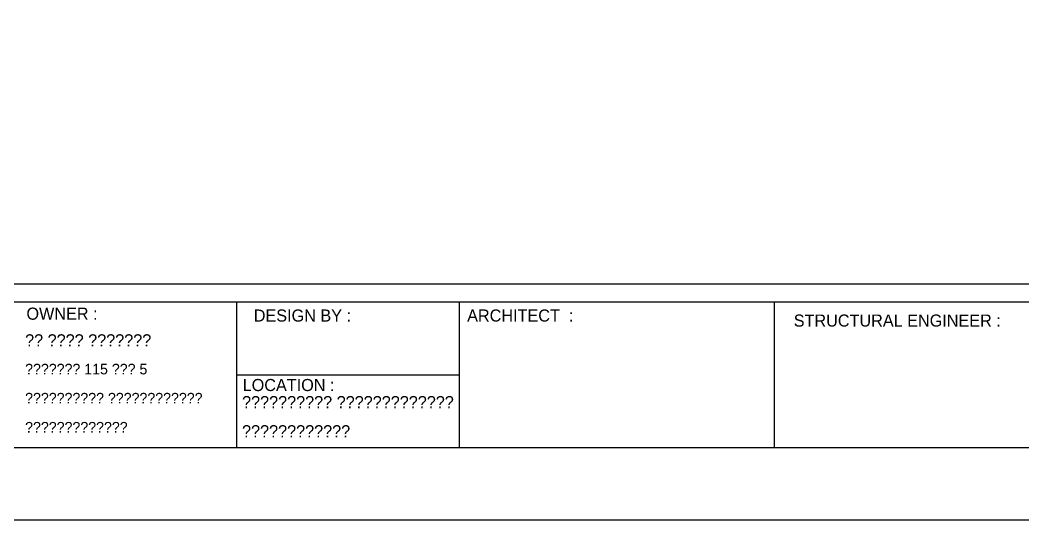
# Model space of a CAD drawing. Header units: inches. Extents: x -1366 to 1200, y -585 to 2545.
# Drawn here: x 720.03 to 733.08, y 2013.61 to 2020.12 of the extents above; entities that cross this region are included whole.
import ezdxf

# ---------------------------------------------------------------- set-up
doc = ezdxf.new("R2010")
doc.units = ezdxf.units.IN
doc.header["$MEASUREMENT"] = 0
doc.layers.add('Bodr A3', color=13, linetype='CONTINUOUS', plot=False)
doc.layers.add('HEAD', color=7, linetype='CONTINUOUS')
doc.styles.add('style1', font='THSarabunPSK.ttf', dxfattribs={"height": 0.125})
doc.styles.add('style2', font='THSarabunPSK.ttf')

msp = doc.modelspace()

# ---------------------------------------------------------------- linework, layer by layer
at = {"layer": 'Bodr A3'}
msp.add_lwpolyline([(712.6165, 2013.6098), (754.6165, 2013.6098), (754.6165, 2043.3098), (712.6165, 2043.3098)], close=True, dxfattribs=at)
at = {"layer": 'HEAD', "color": 150}
for p, q in [((722.8537, 2014.555), (722.8537, 2016.4463)), ((725.7479, 2014.555), (725.7479, 2016.4463)), ((729.8456, 2014.555), (729.8456, 2016.4463)), ((722.8537, 2015.5007), (725.7479, 2015.5007))]:
    msp.add_line(p, q, dxfattribs=at)
at = {"layer": 'HEAD', "color": 5}
msp.add_lwpolyline([(713.6165, 2016.6824), (753.6165, 2016.6824), (753.6165, 2042.3098), (713.6165, 2042.3098)], close=True, dxfattribs=at)
at = {"layer": 'HEAD', "color": 150}
msp.add_lwpolyline([(716.6066, 2014.555), (753.6165, 2014.555), (753.6165, 2016.4463), (716.6066, 2016.4463)], close=True, dxfattribs=at)

# ---------------------------------------------------------------- texts
at = {"layer": 'HEAD', "color": 2, "style": 'style1'}
for s, height, p in [('OWNER :', 0.15761, (720.1162, 2016.2173)), ('DESIGN BY :', 0.157607, (723.0727, 2016.1928)), ('ARCHITECT  :', 0.157607, (725.8479, 2016.1931)), ('STRUCTURAL ENGINEER :', 0.157607, (730.0955, 2016.1275)), ('LOCATION :', 0.15761, (722.9283, 2015.2882))]:
    msp.add_text(s, height=height, dxfattribs=at).set_placement(p)
at = {"layer": 'HEAD', "color": 7, "style": 'style2'}
for s, p in [('คุณ สิริกุล ฟุ้งกิตติกุล', (720.0988, 2015.8704)), ('ตำบลสันปูเลย อำเภอดอยสะเก็ด', (722.9202, 2015.0653)), ('จังหวัดเชียงใหม่', (722.9202, 2014.6866))]:
    msp.add_text(s, height=0.157607, dxfattribs=at).set_placement(p)
at = {"layer": 'HEAD', "color": 6, "style": 'style2'}
for s, p in [('บ้านเลขที่ 115 หมู่ที่ 5', (720.0988, 2015.5053)), ('ตำบลท่าผาปุ้ม อำเภอแม่ลาน้อย', (720.0988, 2015.1267)), ('จังหวัดแม่ฮ่องสอน', (720.0988, 2014.748))]:
    msp.add_text(s, height=0.137906, dxfattribs=at).set_placement(p)

doc.saveas('drawing.dxf')
